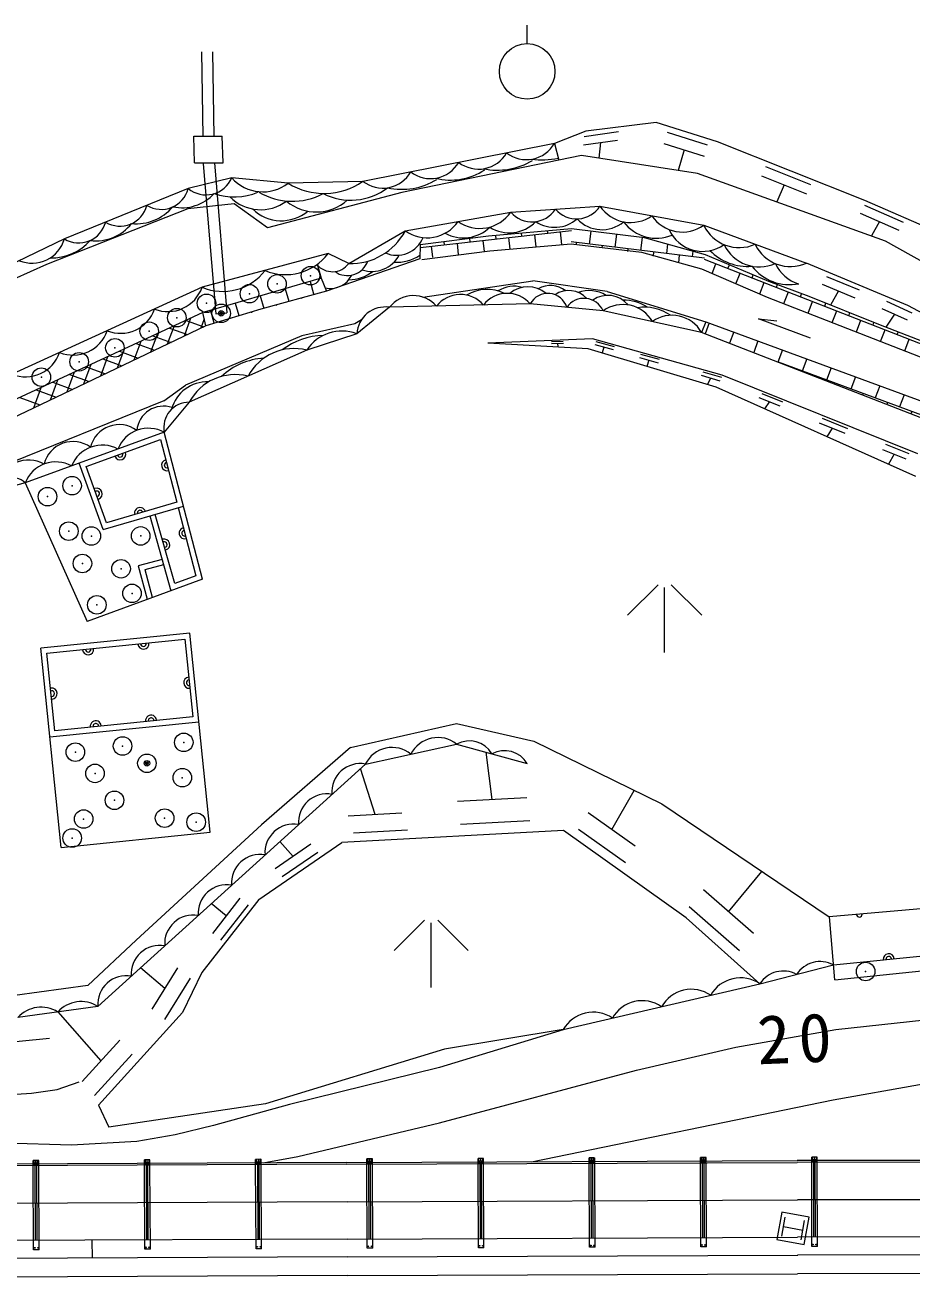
# Model space of a CAD drawing. Units: millimetres, scale not verified. Extents: x 40000 to 680000, y 20000 to 380000.
# Drawn here: x 483520 to 507444, y 295846 to 329636 of the extents above; entities that cross this region are included whole.
import ezdxf

# ---------------------------------------------------------------- set-up
doc = ezdxf.new("R2010")
doc.units = ezdxf.units.MM
doc.header["$LTSCALE"] = 1000
doc.header["$PDMODE"] = 32
doc.header["$PDSIZE"] = 500
doc.layers.add('M-BGD', color=7, linetype='Continuous', lineweight=13)
doc.styles.add('ＭＳ ゴシック', font='')
doc.styles.get('ＭＳ ゴシック').set_extended_font_data('MS Gothic')

msp = doc.modelspace()

# ---------------------------------------------------------------- linework, layer by layer
at = {"layer": 'M-BGD'}
for p, q in [((497064, 329136), (497064, 329636)), ((488324, 326626), (488289, 328910)), ((488624, 326631), (488589, 328914)), ((498650, 326772), (497801, 326445)), ((498606, 326633), (499527, 326767)), ((500543, 327007), (498650, 326772)), ((502201, 326486), (500543, 327007)), ((488073, 326637), (488839, 326640)), ((488094, 325917), (488073, 326637)), ((488860, 325920), (488839, 326640)), ((497801, 326445), (492633, 325421)), ((497801, 326445), (497919, 325993)), ((498582, 326403), (499502, 326536)), ((499042, 326469), (498997, 326047)), ((500755, 326443), (501837, 326103)), ((500842, 326747), (501923, 326408)), ((506175, 324902), (502201, 326486)), ((498534, 326119), (493682, 325123)), ((501663, 325632), (498534, 326119)), ((501296, 326273), (501137, 325714)), ((488094, 325917), (488860, 325920)), ((488327, 325896), (488663, 321849)), ((488626, 325921), (488962, 321873)), ((503492, 325824), (504709, 325339)), ((489095, 325515), (487923, 325225)), ((490616, 325369), (489095, 325515)), ((492633, 325421), (490616, 325369)), ((506732, 323812), (501663, 325632)), ((503387, 325571), (504604, 325086)), ((487923, 325225), (484580, 323867)), ((493682, 325123), (490063, 324163)), ((503995, 325328), (503802, 324864)), ((489158, 324815), (487910, 324680)), ((490063, 324163), (489158, 324815)), ((496624, 324589), (499028, 324751)), ((499028, 324751), (501827, 324237)), ((506160, 324776), (507209, 324320)), ((510032, 323222), (506175, 324902)), ((487910, 324680), (484095, 323178)), ((493778, 324084), (496624, 324589)), ((506043, 324565), (507092, 324108)), ((492251, 323204), (493778, 324084)), ((494174, 323637), (498257, 324091)), ((498258, 324140), (496019, 323941)), ((497618, 324020), (497611, 324083)), ((498004, 323716), (497965, 324059)), ((500231, 323900), (498258, 324140)), ((498779, 324077), (498736, 323729)), ((501827, 324237), (504597, 323213)), ((506568, 324336), (506353, 323948)), ((484580, 323867), (482153, 322697)), ((496019, 323941), (494175, 323708)), ((494835, 323710), (494826, 323790)), ((495216, 323449), (495183, 323749)), ((495530, 323788), (495520, 323878)), ((495912, 323527), (495878, 323826)), ((496226, 323865), (496216, 323959)), ((496609, 323592), (496574, 323904)), ((496922, 323942), (496913, 324021)), ((497306, 323654), (497270, 323981)), ((501849, 323350), (498252, 323788)), ((498389, 323772), (498383, 323720)), ((499473, 323992), (499431, 323645)), ((500168, 323908), (500126, 323560)), ((501875, 323443), (500231, 323900)), ((500852, 323727), (500821, 323475)), ((508597, 322763), (506732, 323812)), ((491694, 323472), (488295, 322564)), ((492251, 323204), (491694, 323472)), ((494175, 323708), (494172, 323333)), ((494520, 323372), (494487, 323671)), ((499084, 323687), (499076, 323626)), ((499779, 323602), (499770, 323532)), ((500473, 323518), (500459, 323400)), ((501168, 323433), (501143, 323221)), ((501534, 323538), (501516, 323391)), ((503586, 322719), (501875, 323443)), ((484095, 323178), (480394, 321518)), ((491399, 323183), (491508, 322808)), ((494172, 323333), (491648, 322458)), ((501768, 323058), (503535, 322301)), ((501841, 323323), (514372, 318431)), ((502052, 322936), (502156, 323200)), ((502482, 323073), (502520, 323170)), ((507336, 322070), (504597, 323213)), ((491508, 322808), (489046, 322089)), ((491208, 322721), (491305, 322384)), ((491508, 322808), (491648, 322458)), ((494248, 322301), (497220, 322736)), ((499219, 322454), (497220, 322736)), ((502696, 322660), (502808, 322946)), ((503134, 322818), (503165, 322897)), ((504672, 322315), (503586, 322719)), ((505137, 322859), (506016, 322492)), ((488295, 322564), (483173, 320217)), ((491648, 322458), (489878, 321975)), ((490535, 322525), (490633, 322189)), ((499219, 322454), (501884, 321636)), ((503340, 322385), (503460, 322691)), ((503786, 322564), (503813, 322635)), ((503990, 322124), (504112, 322437)), ((504438, 322309), (504469, 322390)), ((505020, 322650), (505899, 322283)), ((505459, 322467), (505245, 322084)), ((489046, 322089), (488314, 321880)), ((489191, 322135), (489289, 321799)), ((489863, 322330), (489961, 321994)), ((490297, 322092), (490303, 322071)), ((490969, 322287), (490975, 322265)), ((493351, 322025), (492468, 321311)), ((497150, 322115), (493351, 322025)), ((499117, 321930), (497150, 322115)), ((503535, 322301), (510253, 319679)), ((504642, 321869), (504764, 322182)), ((506549, 321561), (504672, 322315)), ((505090, 322055), (505121, 322134)), ((506754, 322188), (507444, 321878)), ((509162, 321090), (507336, 322070)), ((488314, 321880), (483048, 319438)), ((487987, 321729), (487809, 321243)), ((488354, 321712), (488261, 321458)), ((488399, 321524), (488314, 321880)), ((489878, 321975), (488399, 321524)), ((488519, 321940), (488616, 321604)), ((488663, 321849), (488962, 321873)), ((488952, 321701), (488957, 321684)), ((489625, 321896), (489630, 321878)), ((492595, 321689), (492412, 321580)), ((501769, 321348), (499117, 321930)), ((503301, 321712), (503798, 321660)), ((504708, 321192), (503301, 321712)), ((505294, 321615), (505416, 321927)), ((505742, 321800), (505771, 321874)), ((506628, 321995), (507318, 321685)), ((506973, 321840), (506742, 321486)), ((488399, 321524), (483143, 319020)), ((487538, 321520), (487358, 321028)), ((487416, 321464), (487900, 321286)), ((487865, 321672), (488343, 321497)), ((492412, 321580), (490986, 321258)), ((501884, 321636), (501769, 321348)), ((511274, 317650), (501769, 321348)), ((501978, 321602), (501870, 321309)), ((501884, 321636), (511501, 318090)), ((502635, 321360), (502522, 321055)), ((505946, 321360), (506068, 321673)), ((506394, 321546), (506420, 321613)), ((512864, 319096), (506549, 321561)), ((506598, 321106), (506720, 321418)), ((507046, 321291), (507072, 321357)), ((486640, 321104), (486455, 320598)), ((486518, 321047), (487016, 320865)), ((487089, 321312), (486906, 320813)), ((486967, 321256), (487458, 321076)), ((490986, 321258), (487849, 319920)), ((492468, 321311), (491121, 320868)), ((498828, 321175), (496005, 321059)), ((498709, 320908), (496005, 321059)), ((497718, 321102), (498036, 321115)), ((497722, 321047), (498041, 321061)), ((497881, 321054), (497889, 320954)), ((502325, 320193), (498828, 321175)), ((498890, 321019), (499380, 320882)), ((498917, 321104), (499408, 320966)), ((503291, 321118), (503175, 320801)), ((507250, 320851), (507372, 321164)), ((485742, 320687), (485552, 320168)), ((486191, 320896), (486003, 320383)), ((486069, 320839), (486573, 320654)), ((491121, 320868), (487949, 319463)), ((502163, 319870), (498709, 320908)), ((499135, 320950), (499084, 320796)), ((500095, 320670), (500598, 320529)), ((500122, 320762), (500624, 320621)), ((503948, 320875), (503827, 320547)), ((485293, 320479), (485100, 319952)), ((485171, 320422), (485689, 320233)), ((485620, 320631), (486131, 320444)), ((500346, 320600), (500297, 320431)), ((511339, 317777), (503845, 320540)), ((504155, 320426), (504153, 320420)), ((504605, 320633), (504484, 320305)), ((505262, 320391), (505141, 320063)), ((484395, 320063), (484197, 319522)), ((484273, 320006), (484804, 319811)), ((484844, 320271), (484649, 319737)), ((484722, 320214), (485246, 320022)), ((501757, 320190), (502265, 320043)), ((501802, 320286), (502310, 320139)), ((502011, 320116), (501929, 319940)), ((507601, 318070), (502325, 320193)), ((504812, 320184), (504806, 320167)), ((505918, 320149), (505797, 319820)), ((483946, 319854), (483746, 319307)), ((483824, 319798), (484362, 319601)), ((487262, 319502), (487849, 319920)), ((507549, 317463), (502163, 319870)), ((503392, 319697), (503954, 319471)), ((505469, 319942), (505458, 319913)), ((506126, 319699), (506111, 319659)), ((506575, 319907), (506454, 319578)), ((507232, 319664), (507111, 319336)), ((487262, 319502), (482462, 317559)), ((483375, 319589), (483919, 319390)), ((487949, 319463), (487275, 318654)), ((503318, 319593), (503880, 319366)), ((503599, 319480), (503465, 319288)), ((506782, 319457), (506763, 319405)), ((505019, 319031), (505708, 318754)), ((507439, 319215), (507416, 319151)), ((487275, 318654), (483526, 317292)), ((488305, 314688), (487275, 318654)), ((504943, 318905), (505632, 318628)), ((505288, 318766), (505150, 318535)), ((506728, 318332), (507357, 318079)), ((506648, 318186), (507276, 317933)), ((506962, 318059), (506815, 317791)), ((485628, 316029), (484978, 317819)), ((483526, 317292), (482625, 317045)), ((483526, 317292), (485192, 313546)), ((485628, 316029), (487792, 316665)), ((486888, 316399), (487456, 314377)), ((487259, 315078), (486755, 314944)), ((486955, 314193), (486756, 314944)), ((488305, 314688), (485192, 313546)), ((500596, 314542), (499772, 313718)), ((500772, 312718), (500772, 314468)), ((501772, 313718), (500949, 314542)), ((487963, 313236), (483945, 312827)), ((488510, 307864), (487963, 313236)), ((484492, 307455), (483945, 312827)), ((484188, 310439), (488207, 310848)), ((492299, 310152), (495158, 310803)), ((495158, 310803), (497244, 310326)), ((492700, 309706), (495162, 310243)), ((495162, 310243), (497065, 309717)), ((497244, 310326), (500694, 308632)), ((492299, 310152), (489895, 308070)), ((496120, 308746), (495961, 310022)), ((485485, 303168), (492700, 309706)), ((492964, 308342), (492571, 309590)), ((499345, 307941), (499955, 308995)), ((497055, 308797), (495185, 308695)), ((500694, 308632), (505211, 305583)), ((493688, 308382), (492239, 308302)), ((497133, 308178), (495263, 308075)), ((499978, 307489), (498712, 308393)), ((484492, 307455), (488510, 307864)), ((489895, 308070), (486518, 304955)), ((498047, 307916), (492068, 307588)), ((493834, 307920), (492384, 307841)), ((501350, 305558), (498047, 307916)), ((499718, 307040), (498452, 307944)), ((489824, 306053), (492068, 307588)), ((491231, 307545), (490265, 306884)), ((490748, 307214), (490397, 307620)), ((491422, 307323), (490457, 306662)), ((502493, 305723), (503391, 306811)), ((503169, 305133), (501818, 306312)), ((514991, 306435), (505211, 305583)), ((489824, 306053), (488287, 304083)), ((488945, 305613), (488544, 305941)), ((489317, 306091), (488572, 305136)), ((489535, 305913), (488790, 304957)), ((502789, 304672), (501437, 305851)), ((494298, 305498), (493474, 304675)), ((495474, 304675), (494651, 305498)), ((503341, 303780), (501350, 305558)), ((505211, 305583), (505352, 303888)), ((494474, 303675), (494474, 305425)), ((505324, 304288), (515084, 305290)), ((486518, 304955), (485214, 303736)), ((487290, 303655), (486633, 304209)), ((487635, 304213), (486944, 303097)), ((503341, 303780), (505324, 304288)), ((487970, 303931), (487279, 302815)), ((488287, 304083), (487769, 303009)), ((498038, 302544), (503341, 303780)), ((485214, 303736), (483242, 303461)), ((485485, 303168), (483325, 302867)), ((485570, 301703), (484415, 303019)), ((487769, 303009), (485497, 300510)), ((498038, 302544), (494837, 302015)), ((486077, 302260), (485064, 301146)), ((486408, 301883), (485395, 300769)), ((494837, 302015), (490010, 300545)), ((485497, 300510), (485783, 299909)), ((490010, 300545), (485783, 299909)), ((489865, 299045), (489740, 299044)), ((489740, 298899), (489740, 299044)), ((489765, 298904), (489765, 299044)), ((489813, 298988), (489813, 299042)), ((489817, 299042), (489813, 299042)), ((489817, 298988), (489817, 299042)), ((489865, 298905), (489865, 299045)), ((489865, 299045), (489890, 299045)), ((489890, 298900), (489890, 299045)), ((492890, 299058), (492740, 299058)), ((492740, 298913), (492740, 299058)), ((492765, 298918), (492765, 299058)), ((492813, 299001), (492813, 299056)), ((492817, 299056), (492813, 299056)), ((492817, 299001), (492817, 299056)), ((492865, 298918), (492865, 299058)), ((492890, 298913), (492890, 299058)), ((495890, 299071), (495740, 299070)), ((495740, 298925), (495740, 299070)), ((495765, 298930), (495765, 299070)), ((495813, 299013), (495813, 299068)), ((495817, 299068), (495813, 299068)), ((495817, 299013), (495817, 299068)), ((495865, 298931), (495865, 299071)), ((495890, 298926), (495890, 299071)), ((498740, 298937), (498740, 299082)), ((498765, 299082), (498740, 299082)), ((498865, 299083), (498765, 299082)), ((498765, 298942), (498765, 299082)), ((498813, 299026), (498813, 299080)), ((498817, 299080), (498813, 299080)), ((498817, 299026), (498817, 299080)), ((498865, 298943), (498865, 299083)), ((498865, 299083), (498890, 299083)), ((498890, 298938), (498890, 299083)), ((501890, 299095), (501740, 299095)), ((501740, 298950), (501740, 299095)), ((501765, 298955), (501765, 299095)), ((501813, 299038), (501812, 299093)), ((501817, 299093), (501812, 299093)), ((501813, 299053), (501817, 299053)), ((501817, 299038), (501817, 299093)), ((501865, 298955), (501865, 299095)), ((501890, 298950), (501890, 299095)), ((534893, 299052), (504352, 299010)), ((504740, 298961), (504740, 299106)), ((504765, 299106), (504740, 299106)), ((504890, 299106), (504765, 299106)), ((504765, 298966), (504765, 299106)), ((504813, 299049), (504813, 299104)), ((504817, 299104), (504813, 299104)), ((504813, 299064), (504817, 299064)), ((504817, 299049), (504817, 299104)), ((504865, 298966), (504865, 299106)), ((504890, 298961), (504890, 299106)), ((492203, 298961), (478232, 298896)), ((492203, 298911), (478232, 298846)), ((483741, 298871), (483740, 299016)), ((483765, 299016), (483740, 299016)), ((483751, 296606), (483741, 298871)), ((483890, 299017), (483765, 299016)), ((483765, 298876), (483765, 299016)), ((483865, 298877), (483765, 298876)), ((483805, 296857), (483796, 298872)), ((483813, 298960), (483813, 299015)), ((483817, 299015), (483813, 299015)), ((483813, 298975), (483817, 298975)), ((483817, 298960), (483817, 299015)), ((483845, 296857), (483836, 298872)), ((483865, 298877), (483865, 299017)), ((483891, 298872), (483890, 299017)), ((483901, 296607), (483891, 298872)), ((486890, 299031), (486740, 299030)), ((486740, 298885), (486740, 299030)), ((486751, 296620), (486740, 298885)), ((486765, 298890), (486765, 299030)), ((486865, 298891), (486765, 298890)), ((486805, 296871), (486795, 298886)), ((486813, 298974), (486813, 299028)), ((486817, 299028), (486813, 299028)), ((486813, 298988), (486817, 298988)), ((486817, 298974), (486817, 299028)), ((486845, 296871), (486835, 298886)), ((486865, 298891), (486865, 299031)), ((486890, 298886), (486890, 299031)), ((486901, 296621), (486890, 298886)), ((489751, 296634), (489740, 298899)), ((489865, 298905), (489765, 298904)), ((489805, 296884), (489795, 298899)), ((489813, 299002), (489817, 299002)), ((489845, 296885), (489835, 298900)), ((489901, 296635), (489890, 298900)), ((492203, 298961), (504352, 299010)), ((492203, 298911), (504352, 298960)), ((492750, 296648), (492740, 298913)), ((492865, 298918), (492765, 298918)), ((492804, 296898), (492795, 298913)), ((492813, 299016), (492817, 299016)), ((492844, 296898), (492835, 298913)), ((492900, 296648), (492890, 298913)), ((495750, 296660), (495740, 298925)), ((495865, 298931), (495765, 298930)), ((495804, 296910), (495795, 298925)), ((495813, 299028), (495817, 299028)), ((495844, 296910), (495835, 298925)), ((495900, 296661), (495890, 298926)), ((498750, 296672), (498740, 298937)), ((498865, 298943), (498765, 298942)), ((498804, 296923), (498795, 298938)), ((498813, 299040), (498817, 299040)), ((498844, 296923), (498835, 298938)), ((498900, 296673), (498890, 298938)), ((501750, 296685), (501740, 298950)), ((501865, 298955), (501765, 298955)), ((501804, 296935), (501795, 298950)), ((501844, 296935), (501835, 298950)), ((501900, 296685), (501890, 298950)), ((534893, 299002), (504352, 298960)), ((504743, 296696), (504740, 298961)), ((504865, 298966), (504765, 298966)), ((504798, 296946), (504795, 298961)), ((504838, 296946), (504835, 298961)), ((504893, 296696), (504890, 298961)), ((492208, 297901), (478237, 297836)), ((492207, 297901), (504357, 297950)), ((540011, 297998), (504354, 297950)), ((503932, 297618), (503800, 296880)), ((504670, 297486), (503932, 297618)), ((503934, 296971), (504027, 297488)), ((504452, 296876), (504544, 297393)), ((504539, 296748), (504670, 297486)), ((503981, 297229), (504497, 297137)), ((492212, 296896), (478242, 296831)), ((485325, 296864), (485327, 296379)), ((492211, 296896), (504361, 296945)), ((501900, 296685), (501750, 296685)), ((503800, 296880), (504539, 296748)), ((534895, 296987), (504355, 296945)), ((504893, 296696), (504743, 296696)), ((492215, 296411), (478244, 296346)), ((483901, 296607), (483751, 296606)), ((486901, 296621), (486751, 296620)), ((489901, 296635), (489751, 296634)), ((492213, 296411), (504363, 296460)), ((492900, 296648), (492750, 296648)), ((495900, 296661), (495750, 296660)), ((498900, 296673), (498750, 296672)), ((540013, 296508), (504356, 296460)), ((540016, 296008), (504361, 295960)), ((492216, 295911), (478275, 295846)), ((492216, 295911), (504361, 295960))]:
    msp.add_line(p, q, dxfattribs=at)
for points in [[(494225, 323311), (496062, 323543), (498251, 323738), (500153, 323507), (501768, 323058)], [(487646, 316627), (488126, 314782), (487557, 314574), (487033, 316440)], [(487221, 315223), (486571, 315051), (486810, 314154)], [(505365, 303890), (514926, 304872), (516384, 303292)], [(489941, 298950), (490881, 299125), (494699, 300030), (500018, 301449), (502691, 302074), (505389, 302549), (508621, 302898), (514693, 303561), (515974, 303736)], [(498037, 302538), (494696, 301521), (490650, 300525), (488601, 299955), (487573, 299707), (486536, 299528), (484770, 299429), (482984, 299484), (481196, 299552), (479420, 299494), (478235, 299328), (477057, 299090), (475868, 298839)], [(464041, 299026), (466437, 299666), (467648, 299930), (468868, 300147), (471783, 300495), (473243, 300651), (474697, 300847), (477606, 301362), (480002, 301712), (482443, 302140), (484179, 302317)], [(497178, 298981), (505322, 300652), (507651, 301059), (509991, 301400), (512339, 301668), (514696, 301853), (516817, 302010)], [(465892, 298648), (466339, 298771), (468317, 299201), (469570, 299392), (470833, 299517), (472769, 299608), (474699, 299740), (475993, 299931), (477282, 300170), (478594, 300404), (479912, 300589), (481453, 300716), (483002, 300788), (483696, 300825), (484383, 300924), (484976, 301131)]]:
    msp.add_lwpolyline(points, dxfattribs=at)
for points in [[(487171, 318457), (487610, 316768), (485721, 316212), (485170, 317729)], [(484322, 310604), (484109, 312693), (487829, 313072), (488042, 310982)]]:
    msp.add_lwpolyline(points, close=True, dxfattribs=at)
for centre, radius in [((497064, 328386), 750), ((488812, 321861), 75), ((488812, 321861), 37.5), ((486807, 309726), 75), ((486807, 309726), 37.5), ((504815, 299011), 38.1), ((504815, 299011), 34), ((483815, 298922), 38.1), ((483815, 298922), 34), ((486815, 298936), 38.1), ((486815, 298936), 34), ((489815, 298950), 38.1), ((489815, 298950), 34), ((492815, 298963), 38.1), ((492815, 298963), 34), ((495815, 298975), 38.1), ((495815, 298975), 34), ((498815, 298988), 38.1), ((498815, 298988), 34), ((501815, 299000), 38.1), ((501815, 299000), 34), ((486781, 296670), 10.7), ((486871, 296671), 10.7), ((489781, 296684), 10.7), ((489871, 296685), 10.7), ((492779, 296698), 10.7), ((492869, 296698), 10.7), ((495779, 296710), 10.7), ((495869, 296711), 10.7), ((498779, 296723), 10.7), ((498869, 296723), 10.7), ((501779, 296735), 10.7), ((501869, 296735), 10.7), ((504773, 296746), 10.7), ((504863, 296746), 10.7), ((483781, 296657), 10.7), ((483871, 296657), 10.7)]:
    msp.add_circle(centre, radius, dxfattribs=at)
for centre, radius, start, end in [((497044, 326879), 873, 232.2188, 330.1876), ((495752, 326623), 873, 232.2188, 330.1876), ((494460, 326367), 873, 232.2188, 330.1876), ((496261, 327562), 1840, 258.178, 301.1271), ((497448, 328433), 2432, 263.5683, 280.8485), ((488399, 325814), 757, 231.0291, 336.7485), ((489934, 326261), 1123, 221.6638, 307.4015), ((491585, 326941), 1846, 238.364, 304.6042), ((493168, 326111), 873, 232.2188, 330.1876), ((493688, 326984), 1778, 257.3907, 301.9143), ((494999, 327128), 1674, 255.9223, 303.3828), ((487195, 325418), 753, 239.0828, 345.1346), ((487749, 325900), 1191, 258.3439, 317.1663), ((489166, 326696), 1695, 251.2736, 292.0859), ((490728, 326638), 1755, 239.0883, 298.3101), ((492307, 326545), 1633, 242.8298, 307.4467), ((486081, 324965), 753, 239.0828, 345.1346), ((486516, 325578), 1302, 264.6133, 319.6041), ((489875, 325820), 1163, 224.5236, 306.8921), ((491379, 325848), 1252, 230.0006, 311.7886), ((498397, 325165), 755, 220.9298, 326.8022), ((499854, 325305), 994, 213.8591, 305.3121), ((490437, 325477), 1118, 225.5933, 309.7155), ((495787, 325171), 1020, 234.9597, 325.1554), ((497194, 325083), 755, 220.9298, 326.8022), ((497807, 325103), 922, 236.3611, 311.2614), ((499084, 325028), 911, 222.7972, 309.8389), ((501253, 325048), 994, 213.8591, 305.3121), ((484967, 324513), 753, 239.0828, 345.1346), ((485437, 325039), 1221, 262.5955, 321.6219), ((492301, 324882), 1679, 268.2807, 331.6184), ((494364, 324919), 1020, 234.9597, 325.1554), ((495344, 324911), 1016, 240.9786, 314.6003), ((496587, 325018), 985, 237.4783, 316.0698), ((500550, 324989), 1102, 216.7727, 292.7452), ((501801, 324526), 994, 204.0518, 305.3121), ((502783, 324692), 1058, 205.4868, 293.9495), ((483710, 324120), 906, 247.73, 343.7594), ((484232, 324756), 1400, 268.6192, 318.4678), ((493543, 324196), 770, 246.7517, 337.7315), ((503330, 324171), 1058, 205.4868, 293.9495), ((504168, 324180), 1058, 205.4868, 293.9495), ((490550, 324346), 1440, 247.2918, 322.619), ((492869, 323846), 854, 252.2493, 330.8683), ((493509, 324493), 1256, 268.1503, 301.9016), ((503012, 324560), 1432, 224.7389, 274.5504), ((491809, 323537), 553, 220.6886, 322.9628), ((492214, 323468), 588, 235.2034, 340.2214), ((504142, 323921), 1286, 217.8101, 281.2766), ((504715, 323659), 1058, 205.4868, 251.8915), ((488851, 323892), 1440, 247.2918, 322.619), ((491764, 323158), 626, 255.8827, 334.9022), ((492251, 323822), 1054, 270.1548, 308.1789), ((487373, 322885), 977, 248.4724, 340.7647), ((495263, 321552), 818, 40.6597, 142.0551), ((495980, 321468), 1041, 63.1443, 121.7873), ((496529, 321582), 818, 40.6597, 142.0551), ((496712, 321777), 815, 74.1012, 122.2914), ((497085, 321819), 757, 49.8826, 130.1007), ((497622, 321865), 535, 17.1542, 152.0661), ((497696, 321958), 654, 51.4262, 120.4568), ((498184, 321812), 663, 42.7473, 123.6707), ((498732, 321579), 896, 58.7123, 109.2443), ((493237, 321263), 770, 81.4806, 176.4845), ((493997, 321522), 818, 40.6597, 142.0551), ((498599, 321699), 567, 24.0171, 145.2032), ((499241, 321633), 713, 39.6506, 125.0464), ((499648, 321181), 918, 29.9321, 125.3223), ((499665, 321070), 1149, 56.0659, 90.9151), ((500231, 320782), 1244, 55.5142, 98.8452), ((486092, 322299), 977, 248.4724, 340.7647), ((500974, 320890), 918, 29.9321, 125.3223), ((484812, 321712), 977, 248.4724, 340.7647), ((492069, 320254), 1130, 69.3334, 147.0445), ((491590, 319416), 1848, 90.8272, 127.8867), ((483531, 321125), 977, 248.4724, 340.7647), ((490775, 319507), 1404, 75.7403, 152.0564), ((490079, 318808), 1847, 93.6412, 132.9946), ((488427, 319024), 987, 87.5293, 165.3021), ((489189, 318805), 1404, 75.7403, 152.0564), ((487258, 318630), 728, 71.7389, 174.2011), ((487942, 318783), 679, 89.3726, 190.9726), ((486059, 318063), 797, 53.4798, 166.4569), ((486850, 317876), 886, 61.3904, 158.5463), ((484812, 317603), 801, 53.8583, 166.0785), ((485601, 317422), 886, 61.3904, 158.5463), ((486085, 318059), 150, 199.9684, 19.9684), ((486085, 318059), 75, 199.9684, 19.9684), ((483610, 317017), 886, 61.3904, 163.9581), ((484351, 316968), 886, 61.3904, 158.5463), ((487351, 317766), 150, 104.5666, 284.5666), ((487351, 317766), 75, 104.5666, 284.5666), ((483158, 316868), 561, 48.9941, 161.6452), ((485454, 316994), 150, 289.9685, 109.9685), ((485454, 316994), 75, 289.9685, 109.9685), ((486622, 316474), 150, 16.3787, 196.3787), ((486622, 316474), 75, 16.3787, 196.3787), ((487825, 315930), 150, 104.5667, 284.5667), ((487825, 315930), 75, 104.5667, 284.5667), ((487275, 315623), 150, 285.6919, 105.6919), ((487275, 315623), 75, 285.6919, 105.6919), ((486713, 312954), 150, 185.8143, 5.8143), ((486713, 312954), 75, 185.8143, 5.8143), ((485221, 312802), 150, 185.8143, 5.8143), ((485221, 312802), 75, 185.8143, 5.8143), ((487949, 311899), 150, 95.8144, 275.8144), ((487949, 311899), 75, 95.8144, 275.8144), ((484237, 311605), 150, 275.8144, 95.8144), ((484237, 311605), 75, 275.8144, 95.8144), ((485428, 310724), 150, 5.8144, 185.8144), ((486920, 310876), 150, 5.8144, 185.8144), ((486920, 310876), 75, 5.8144, 185.8144), ((485428, 310724), 75, 5.8144, 185.8144), ((494655, 309609), 812, 51.3749, 153.2237), ((495502, 309621), 709, 30.4347, 118.682), ((493424, 309341), 812, 51.3749, 153.2237), ((496453, 309358), 709, 30.4347, 118.682), ((492562, 308951), 767, 79.6952, 184.6679), ((491661, 308134), 767, 79.6952, 184.6679), ((490759, 307317), 767, 79.6952, 184.6679), ((489857, 306500), 767, 79.6952, 184.6679), ((488955, 305682), 767, 79.6952, 184.6679), ((488053, 304865), 767, 79.6952, 184.6679), ((506025, 305654), 75, 184.9814, 4.9814), ((487151, 304048), 767, 79.6952, 184.6679), ((506816, 304441), 150, 5.8647, 185.8647), ((506816, 304441), 75, 5.8647, 185.8647), ((503974, 303369), 755, 61.6695, 147.0534), ((504966, 303623), 755, 61.6695, 147.0534), ((486249, 303231), 767, 79.6952, 184.6679), ((502819, 303019), 922, 55.5492, 150.6933), ((501494, 302710), 922, 55.5492, 150.6933), ((483954, 302305), 843, 57.6559, 138.2228), ((485034, 302456), 843, 57.6559, 138.2228), ((500168, 302401), 922, 55.5492, 150.6933), ((498842, 302092), 922, 55.5492, 150.6933)]:
    msp.add_arc(centre, radius, start, end, dxfattribs=at)
for p in [(491220, 322876), (490317, 322655), (488415, 322132), (489573, 322390), (488812, 321861), (487615, 321744), (486870, 321379), (485944, 320931), (484980, 320555), (483960, 320140), (484789, 317213), (484126, 316917), (484700, 315987), (485309, 315856), (486639, 315858), (485068, 315115), (486110, 314972), (485457, 313999), (486406, 314309), (487802, 310290), (484878, 310027), (486150, 310192), (486807, 309726), (485408, 309453), (487762, 309338), (485932, 308728), (485101, 308222), (487284, 308247), (488136, 308138), (484791, 307711), (506194, 304111)]:
    msp.add_point(p, dxfattribs=at)

# ---------------------------------------------------------------- texts
at = {"layer": 'M-BGD', "insert": (504379, 302299), "char_height": 1320, "attachment_point": 5, "rotation": 2.29, "style": 'ＭＳ ゴシック'}
msp.add_mtext('\\T1.24;20', dxfattribs=at)

doc.saveas('drawing.dxf')
